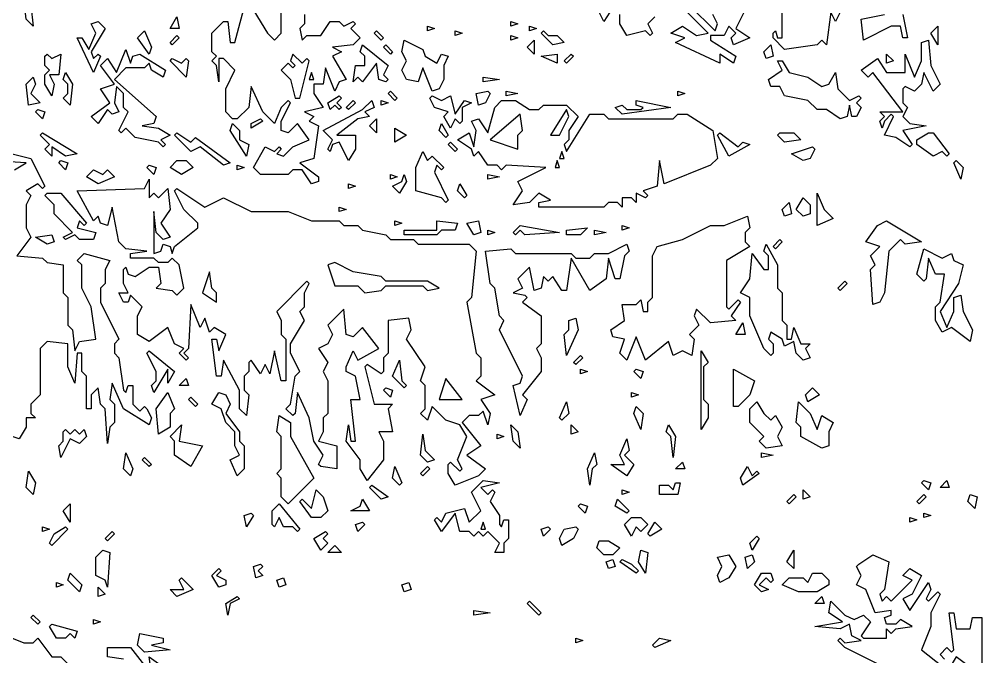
# Model space of a CAD drawing. Header units: millimetres. Extents: x -1861 to 1860, y -2 to 9002.
# Drawn here: x -929 to -16, y 6316 to 6922 of the extents above; entities that cross this region are included whole.
import ezdxf

# ---------------------------------------------------------------- set-up
doc = ezdxf.new("R2010")
doc.units = ezdxf.units.MM
doc.layers.add('ALMOND-DRAW-PROFILE', color=7, linetype='Continuous', lineweight=25)

msp = doc.modelspace()

# ---------------------------------------------------------------- linework, layer by layer
at = {"layer": 'ALMOND-DRAW-PROFILE'}
for points in [[(-916.16, 6915.12), (-922.77, 6921.72), (-924.97, 6941.54), (-913.96, 6939.33), (-918.37, 6934.93)], [(-858.92, 6871.09), (-874.33, 6904.11), (-869.93, 6904.11), (-863.33, 6893.1), (-856.72, 6908.51), (-861.12, 6917.32), (-854.52, 6919.52), (-847.92, 6912.92), (-861.12, 6890.9), (-858.92, 6884.3), (-854.52, 6888.7), (-852.32, 6886.5)], [(-786.27, 6912.92), (-779.67, 6923.92), (-777.47, 6912.92)], [(-462.64, 6915.12), (-462.64, 6919.52), (-456.04, 6917.32)], [(-806.09, 6888.7), (-817.09, 6904.11), (-810.49, 6910.71), (-803.88, 6895.3)], [(-585.93, 6901.91), (-592.53, 6908.51), (-590.33, 6910.71), (-583.73, 6904.11)], [(-541.9, 6910.71), (-541.9, 6915.12), (-535.29, 6912.92)], [(-515.48, 6906.31), (-515.48, 6910.71), (-508.87, 6908.51)], [(-445.03, 6910.71), (-445.03, 6915.12), (-438.42, 6912.92)], [(-423.01, 6897.5), (-434.02, 6908.51), (-431.82, 6910.71), (-427.42, 6906.31), (-418.61, 6906.31), (-412.01, 6899.71)], [(-57.55, 6897.5), (-64.16, 6908.51), (-57.55, 6915.12)], [(-784.07, 6897.5), (-786.27, 6899.71), (-779.67, 6906.31), (-777.47, 6904.11)], [(-537.49, 6853.47), (-546.3, 6875.49), (-550.7, 6862.28), (-561.71, 6864.48), (-566.12, 6873.29), (-561.71, 6882.09), (-566.12, 6890.9), (-563.91, 6901.91), (-546.3, 6893.1), (-544.1, 6886.5), (-533.09, 6879.89), (-528.69, 6888.7), (-522.08, 6886.5), (-526.49, 6877.69), (-526.49, 6864.48), (-530.89, 6855.68)], [(-462.64, 6901.91), (-462.64, 6906.31), (-456.04, 6904.11)], [(-440.63, 6888.7), (-447.23, 6895.3), (-440.63, 6901.91)], [(-83.97, 6800.64), (-97.18, 6809.44), (-108.19, 6811.64), (-99.38, 6829.26), (-101.58, 6831.46), (-108.19, 6824.85), (-110.39, 6818.25), (-112.59, 6824.85), (-108.19, 6829.26), (-112.59, 6833.66), (-90.58, 6833.66), (-119.2, 6871.09), (-123.6, 6866.68), (-130.21, 6873.29), (-114.79, 6884.3), (-105.99, 6871.09), (-88.38, 6871.09), (-88.38, 6888.7), (-79.57, 6866.68), (-72.96, 6882.09), (-72.96, 6899.71), (-66.36, 6901.91), (-64.16, 6877.69), (-55.35, 6860.08), (-61.96, 6853.47), (-70.76, 6871.09), (-72.96, 6860.08), (-79.57, 6853.47), (-88.38, 6857.88), (-90.58, 6855.68), (-90.58, 6842.47), (-86.17, 6838.06), (-90.58, 6829.26), (-83.97, 6822.65), (-68.56, 6820.45), (-90.58, 6816.05), (-81.77, 6802.84)], [(-792.88, 6800.64), (-797.28, 6805.04), (-819.3, 6809.44), (-828.1, 6818.25), (-832.5, 6813.85), (-834.71, 6816.05), (-825.9, 6833.66), (-830.3, 6838.06), (-830.3, 6851.27), (-836.91, 6857.88), (-839.11, 6842.47), (-834.71, 6833.66), (-841.31, 6831.46), (-845.71, 6835.86), (-854.52, 6822.65), (-861.12, 6829.26), (-843.51, 6842.47), (-852.32, 6855.68), (-839.11, 6860.08), (-852.32, 6877.69), (-845.71, 6884.3), (-836.91, 6871.09), (-828.1, 6893.1), (-823.7, 6879.89), (-821.5, 6886.5), (-814.89, 6888.7), (-790.67, 6873.29), (-792.88, 6866.68), (-803.88, 6873.29), (-806.09, 6879.89), (-810.49, 6875.49), (-828.1, 6875.49), (-839.11, 6864.48), (-799.48, 6829.26), (-801.68, 6822.65), (-812.69, 6820.45), (-797.28, 6818.25), (-786.27, 6811.64), (-795.08, 6807.24), (-790.67, 6802.84)], [(-612.35, 6862.28), (-610.15, 6877.69), (-601.34, 6877.69), (-601.34, 6886.5), (-605.74, 6890.9), (-603.54, 6897.5), (-579.32, 6877.69), (-583.73, 6868.88), (-579.32, 6864.48), (-581.53, 6862.28), (-588.13, 6864.48), (-590.33, 6879.89), (-603.54, 6862.28), (-607.94, 6866.68)], [(-577.12, 6888.7), (-583.73, 6895.3), (-581.53, 6897.5), (-574.92, 6890.9)], [(-220.47, 6884.3), (-222.67, 6890.9), (-216.07, 6897.5), (-213.86, 6886.5)], [(-898.55, 6849.07), (-905.16, 6860.08), (-905.16, 6868.88), (-900.75, 6873.29), (-905.16, 6877.69), (-905.16, 6886.5), (-902.95, 6888.7), (-898.55, 6884.3), (-889.75, 6888.7), (-891.95, 6868.88), (-900.75, 6868.88), (-896.35, 6860.08)], [(-770.86, 6866.68), (-786.27, 6882.09), (-784.07, 6884.3), (-775.26, 6879.89), (-770.86, 6884.3), (-768.66, 6882.09)], [(-667.39, 6846.87), (-662.98, 6846.87), (-654.18, 6882.09), (-656.38, 6884.3), (-660.78, 6879.89), (-669.59, 6888.7), (-671.79, 6882.09), (-667.39, 6877.69), (-669.59, 6875.49), (-673.99, 6879.89), (-680.6, 6873.29), (-671.79, 6864.48)], [(-418.61, 6879.89), (-434.02, 6886.5), (-418.61, 6888.7)], [(-409.8, 6879.89), (-412.01, 6882.09), (-405.4, 6888.7), (-403.2, 6886.5)], [(-150.02, 6827.05), (-163.23, 6835.86), (-172.03, 6835.86), (-180.84, 6844.67), (-202.86, 6849.07), (-207.26, 6857.88), (-216.07, 6857.88), (-218.27, 6864.48), (-205.06, 6873.29), (-209.46, 6882.09), (-205.06, 6882.09), (-198.45, 6871.09), (-180.84, 6866.68), (-167.63, 6857.88), (-161.03, 6860.08), (-154.42, 6871.09), (-152.22, 6855.68), (-145.62, 6849.07), (-141.21, 6844.67), (-132.41, 6849.07), (-130.21, 6846.87), (-134.61, 6842.47), (-130.21, 6838.06), (-134.61, 6829.26), (-139.01, 6829.26), (-141.21, 6840.26), (-143.41, 6829.26)], [(-105.99, 6879.89), (-105.99, 6888.7), (-99.38, 6882.09)], [(-880.94, 6840.26), (-887.54, 6846.87), (-883.14, 6851.27), (-883.14, 6860.08), (-887.54, 6864.48), (-885.34, 6871.09), (-878.74, 6860.08)], [(-654.18, 6864.48), (-649.77, 6864.48), (-651.98, 6871.09)], [(-920.57, 6840.26), (-922.77, 6860.08), (-916.16, 6866.68), (-913.96, 6860.08), (-918.37, 6851.27), (-909.56, 6842.47)], [(-489.06, 6862.28), (-489.06, 6866.68), (-473.65, 6864.48)], [(-572.72, 6844.67), (-579.32, 6851.27), (-577.12, 6853.47), (-570.52, 6846.87)], [(-493.46, 6840.26), (-495.67, 6851.27), (-484.66, 6853.47), (-482.46, 6851.27), (-486.86, 6842.47)], [(-467.04, 6849.07), (-467.04, 6853.47), (-456.04, 6851.27)], [(-304.13, 6849.07), (-304.13, 6853.47), (-297.52, 6851.27)], [(-616.75, 6787.43), (-625.56, 6805.04), (-632.16, 6802.84), (-634.36, 6796.23), (-636.57, 6798.43), (-632.16, 6807.24), (-640.97, 6816.05), (-603.54, 6835.86), (-594.74, 6844.67), (-592.53, 6838.06), (-601.34, 6833.66), (-596.94, 6829.26), (-607.94, 6827.05), (-627.76, 6811.64), (-610.15, 6811.64), (-610.15, 6798.43)], [(-634.36, 6835.86), (-636.57, 6842.47), (-625.56, 6849.07), (-623.36, 6846.87), (-627.76, 6842.47), (-623.36, 6838.06), (-625.56, 6835.86), (-629.96, 6840.26)], [(-616.75, 6835.86), (-618.95, 6838.06), (-612.35, 6844.67), (-610.15, 6842.47)], [(-585.93, 6840.26), (-585.93, 6844.67), (-579.32, 6842.47)], [(-519.88, 6818.25), (-526.49, 6829.26), (-522.08, 6833.66), (-535.29, 6838.06), (-539.7, 6846.87), (-537.49, 6849.07), (-528.69, 6844.67), (-519.88, 6849.07), (-515.48, 6831.46), (-506.67, 6844.67), (-500.07, 6842.47), (-508.87, 6838.06), (-508.87, 6824.85), (-511.08, 6822.65), (-515.48, 6827.05)], [(-460.44, 6745.6), (-451.63, 6758.81), (-456.04, 6767.61), (-429.62, 6780.82), (-467.04, 6783.02), (-471.45, 6778.62), (-475.85, 6783.02), (-484.66, 6783.02), (-493.46, 6796.23), (-497.87, 6791.83), (-500.07, 6798.43), (-513.28, 6807.24), (-502.27, 6813.85), (-497.87, 6800.64), (-495.67, 6816.05), (-500.07, 6824.85), (-493.46, 6827.05), (-484.66, 6813.85), (-478.05, 6838.06), (-471.45, 6844.67), (-458.24, 6844.67), (-445.03, 6835.86), (-436.22, 6835.86), (-431.82, 6840.26), (-409.8, 6840.26), (-398.8, 6829.26), (-407.6, 6816.05), (-407.6, 6807.24), (-412.01, 6802.84), (-409.8, 6796.23), (-387.79, 6831.46), (-374.58, 6831.46), (-370.18, 6827.05), (-308.53, 6827.05), (-304.13, 6831.46), (-295.32, 6831.46), (-271.11, 6816.05), (-266.7, 6789.63), (-273.31, 6783.02), (-317.34, 6765.41), (-321.74, 6787.43), (-323.94, 6763.21), (-337.15, 6758.81), (-332.75, 6754.4), (-334.95, 6752.2), (-343.76, 6756.6), (-343.76, 6747.8), (-348.16, 6752.2), (-356.97, 6752.2), (-356.97, 6743.4), (-361.37, 6747.8), (-370.18, 6747.8), (-374.58, 6743.4), (-436.22, 6743.4), (-436.22, 6747.8), (-425.21, 6750), (-436.22, 6756.6), (-445.03, 6747.8)], [(-356.97, 6831.46), (-363.57, 6838.06), (-356.97, 6840.26), (-352.56, 6835.86), (-339.35, 6835.86), (-337.15, 6838.06), (-343.76, 6840.26), (-343.76, 6844.67), (-310.73, 6838.06)], [(-907.36, 6827.05), (-913.96, 6833.66), (-911.76, 6835.86), (-905.16, 6833.66)], [(-425.21, 6811.64), (-416.41, 6811.64), (-407.6, 6829.26), (-409.8, 6835.86)], [(-709.22, 6818.25), (-709.22, 6822.65), (-700.41, 6827.05), (-698.21, 6824.85)], [(-590.33, 6813.85), (-596.94, 6820.45), (-590.33, 6827.05)], [(-456.04, 6798.43), (-456.04, 6811.64), (-451.63, 6816.05), (-453.84, 6831.46), (-482.46, 6807.24)], [(-713.62, 6791.83), (-729.03, 6816.05), (-726.83, 6822.65), (-720.22, 6816.05), (-720.22, 6807.24), (-711.42, 6802.84)], [(-572.72, 6805.04), (-572.72, 6818.25), (-561.71, 6811.64)], [(-524.29, 6809.44), (-530.89, 6816.05), (-528.69, 6822.65), (-522.08, 6811.64)], [(-898.55, 6791.83), (-905.16, 6798.43), (-900.75, 6802.84), (-909.56, 6811.64), (-907.36, 6813.85), (-874.33, 6794.03), (-885.34, 6791.83), (-898.55, 6800.64)], [(-735.64, 6783.02), (-757.65, 6800.64), (-766.46, 6796.23), (-781.87, 6811.64), (-779.67, 6813.85), (-766.46, 6805.04), (-762.05, 6809.44), (-729.03, 6785.23)], [(-255.69, 6791.83), (-266.7, 6811.64), (-264.5, 6813.85), (-246.89, 6800.64), (-242.49, 6805.04), (-235.88, 6802.84)], [(-202.86, 6805.04), (-209.46, 6811.64), (-207.26, 6813.85), (-194.05, 6813.85), (-187.45, 6807.24)], [(-61.96, 6791.83), (-77.37, 6802.84), (-77.37, 6807.24), (-66.36, 6813.85), (-61.96, 6813.85), (-46.55, 6794.03), (-48.75, 6791.83), (-53.15, 6796.23)], [(-515.48, 6796.23), (-522.08, 6802.84), (-519.88, 6805.04), (-513.28, 6798.43)], [(-185.24, 6787.43), (-196.25, 6794.03), (-176.44, 6800.64), (-174.24, 6798.43), (-178.64, 6789.63)], [(-524.29, 6747.8), (-528.69, 6752.2), (-552.91, 6758.81), (-552.91, 6780.82), (-546.3, 6796.23), (-541.9, 6787.43), (-537.49, 6791.83), (-526.49, 6780.82), (-528.69, 6778.62), (-533.09, 6783.02), (-535.29, 6776.42), (-522.08, 6750)], [(-416.41, 6789.63), (-412.01, 6789.63), (-414.21, 6796.23)], [(-885.34, 6778.62), (-891.95, 6785.23), (-889.75, 6787.43), (-883.14, 6785.23)], [(-801.68, 6774.22), (-808.29, 6780.82), (-806.09, 6783.02), (-799.48, 6780.82)], [(-775.26, 6774.22), (-786.27, 6780.82), (-779.67, 6787.43), (-770.86, 6787.43), (-764.26, 6780.82)], [(-722.43, 6778.62), (-722.43, 6783.02), (-715.82, 6780.82)], [(-420.81, 6780.82), (-416.41, 6780.82), (-418.61, 6787.43)], [(-35.54, 6769.81), (-42.14, 6785.23), (-39.94, 6787.43), (-33.34, 6780.82)], [(-854.52, 6765.41), (-865.53, 6772.02), (-858.92, 6778.62), (-850.12, 6774.22), (-845.71, 6778.62), (-839.11, 6772.02)], [(-577.12, 6769.81), (-577.12, 6774.22), (-570.52, 6772.02)], [(-568.32, 6756.6), (-574.92, 6763.21), (-566.12, 6767.61), (-563.91, 6774.22), (-561.71, 6767.61)], [(-484.66, 6769.81), (-484.66, 6774.22), (-473.65, 6772.02)], [(-515.48, 6479.21), (-522.08, 6490.22), (-522.08, 6499.02), (-519.88, 6501.22), (-511.08, 6492.42), (-508.87, 6494.62), (-513.28, 6503.42), (-504.47, 6525.44), (-511.08, 6536.45), (-524.29, 6540.85), (-537.49, 6554.06), (-541.9, 6540.85), (-548.5, 6547.46), (-544.1, 6551.86), (-544.1, 6573.87), (-548.5, 6578.28), (-544.1, 6591.49), (-561.71, 6617.91), (-557.31, 6626.71), (-559.51, 6637.72), (-579.32, 6635.52), (-579.32, 6604.7), (-583.73, 6600.29), (-583.73, 6587.08), (-585.93, 6584.88), (-599.14, 6593.69), (-601.34, 6591.49), (-592.53, 6556.26), (-574.92, 6556.26), (-579.32, 6551.86), (-574.92, 6529.84), (-588.13, 6529.84), (-583.73, 6521.04), (-583.73, 6503.42), (-599.14, 6483.61), (-605.74, 6494.62), (-605.74, 6503.42), (-618.95, 6521.04), (-616.75, 6536.45), (-614.55, 6521.04), (-610.15, 6521.04), (-614.55, 6560.67), (-605.74, 6560.67), (-610.15, 6582.68), (-618.95, 6587.08), (-618.95, 6591.49), (-612.35, 6606.9), (-607.94, 6598.09), (-588.13, 6609.1), (-603.54, 6628.91), (-612.35, 6620.11), (-618.95, 6622.31), (-621.15, 6646.53), (-636.57, 6631.12), (-632.16, 6622.31), (-636.57, 6613.5), (-645.37, 6609.1), (-636.57, 6595.89), (-640.97, 6587.08), (-636.57, 6578.28), (-636.57, 6547.46), (-640.97, 6543.05), (-640.97, 6529.84), (-645.37, 6521.04), (-627.76, 6516.63), (-627.76, 6494.62), (-643.17, 6496.82), (-645.37, 6499.02), (-640.97, 6507.83), (-649.77, 6521.04), (-654.18, 6543.05), (-665.19, 6567.27), (-667.39, 6547.46), (-669.59, 6545.25), (-676.19, 6551.86), (-671.79, 6556.26), (-667.39, 6582.68), (-662.98, 6587.08), (-671.79, 6604.7), (-671.79, 6613.5), (-658.58, 6635.52), (-662.98, 6644.32), (-658.58, 6648.73), (-658.58, 6661.94), (-654.18, 6670.74), (-656.38, 6672.95), (-685, 6644.32), (-680.6, 6635.52), (-680.6, 6622.31), (-676.19, 6617.91), (-676.19, 6578.28), (-680.6, 6578.28), (-687.2, 6606.9), (-691.6, 6584.88), (-696.01, 6593.69), (-700.41, 6584.88), (-709.22, 6598.09), (-711.42, 6595.89), (-711.42, 6587.08), (-715.82, 6582.68), (-715.82, 6569.47), (-711.42, 6565.07), (-713.62, 6545.25), (-720.22, 6551.86), (-720.22, 6569.47), (-735.64, 6598.09), (-737.84, 6582.68), (-742.24, 6582.68), (-746.64, 6617.91), (-742.24, 6617.91), (-740.04, 6606.9), (-733.43, 6622.31), (-744.44, 6628.91), (-748.85, 6624.51), (-753.25, 6637.72), (-757.65, 6628.91), (-766.46, 6650.93), (-768.66, 6609.1), (-773.06, 6604.7), (-768.66, 6600.29), (-770.86, 6598.09), (-777.47, 6604.7), (-773.06, 6609.1), (-781.87, 6613.5), (-788.47, 6628.91), (-806.09, 6615.7), (-817.09, 6622.31), (-817.09, 6639.92), (-812.69, 6648.73), (-823.7, 6659.74), (-825.9, 6653.13), (-830.3, 6653.13), (-834.71, 6661.94), (-825.9, 6661.94), (-830.3, 6670.74), (-830.3, 6683.95), (-828.1, 6686.15), (-825.9, 6679.55), (-819.3, 6677.35), (-806.09, 6686.15), (-797.28, 6686.15), (-795.08, 6670.74), (-799.48, 6666.34), (-784.07, 6664.14), (-779.67, 6659.74), (-773.06, 6666.34), (-777.47, 6688.36), (-784.07, 6694.96), (-788.47, 6690.56), (-797.28, 6690.56), (-801.68, 6694.96), (-823.7, 6694.96), (-823.7, 6699.36), (-808.29, 6701.57), (-828.1, 6703.77), (-834.71, 6710.37), (-841.31, 6743.4), (-845.71, 6725.78), (-852.32, 6727.98), (-854.52, 6734.59), (-858.92, 6730.19), (-874.33, 6758.81), (-810.49, 6761.01), (-806.09, 6769.81), (-806.09, 6752.2), (-801.68, 6756.6), (-797.28, 6752.2), (-788.47, 6761.01), (-786.27, 6741.19), (-795.08, 6727.98), (-786.27, 6714.77), (-792.88, 6712.57), (-799.48, 6719.18), (-801.68, 6738.99), (-801.68, 6699.36), (-795.08, 6701.57), (-792.88, 6708.17), (-786.27, 6705.97), (-784.07, 6699.36), (-781.87, 6705.97), (-759.85, 6723.58), (-759.85, 6727.98), (-773.06, 6741.19), (-781.87, 6758.81), (-779.67, 6761.01), (-753.25, 6743.4), (-735.64, 6752.2), (-709.22, 6738.99), (-673.99, 6738.99), (-651.98, 6730.19), (-625.56, 6730.19), (-621.15, 6725.78), (-607.94, 6725.78), (-603.54, 6721.38), (-581.53, 6716.98), (-577.12, 6712.57), (-555.11, 6712.57), (-550.7, 6708.17), (-502.27, 6708.17), (-495.67, 6701.57), (-500.07, 6657.53), (-504.47, 6653.13), (-495.67, 6604.7), (-491.26, 6600.29), (-491.26, 6582.68), (-495.67, 6578.28), (-478.05, 6565.07), (-491.26, 6560.67), (-482.46, 6547.46), (-484.66, 6536.45), (-489.06, 6549.66), (-493.46, 6545.25), (-502.27, 6545.25), (-508.87, 6538.65), (-491.26, 6516.63), (-504.47, 6507.83), (-486.86, 6494.62), (-493.46, 6488.01)], [(-616.75, 6761.01), (-616.75, 6765.41), (-610.15, 6763.21)], [(-506.67, 6752.2), (-513.28, 6758.81), (-511.08, 6765.41), (-504.47, 6754.4)], [(-885.34, 6712.57), (-887.54, 6714.77), (-878.74, 6719.18), (-896.35, 6736.79), (-896.35, 6745.6), (-905.16, 6754.4), (-902.95, 6756.6), (-889.75, 6756.6), (-865.53, 6727.98), (-867.73, 6725.78), (-872.13, 6730.19), (-874.33, 6723.58), (-856.72, 6719.18), (-858.92, 6712.57), (-872.13, 6712.57), (-876.54, 6716.98)], [(-185.24, 6734.59), (-191.85, 6741.19), (-185.24, 6752.2), (-178.64, 6745.6), (-178.64, 6736.79)], [(-172.03, 6725.78), (-172.03, 6756.6), (-165.43, 6741.19), (-156.62, 6732.39)], [(-625.56, 6738.99), (-625.56, 6743.4), (-618.95, 6741.19)], [(-202.86, 6734.59), (-205.06, 6741.19), (-198.45, 6747.8), (-196.25, 6736.79)], [(-352.56, 6598.09), (-359.17, 6604.7), (-354.76, 6617.91), (-365.77, 6620.11), (-367.97, 6626.71), (-354.76, 6635.52), (-356.97, 6650.93), (-343.76, 6650.93), (-339.35, 6655.33), (-337.15, 6644.32), (-332.75, 6644.32), (-332.75, 6653.13), (-328.35, 6657.53), (-328.35, 6697.16), (-323.94, 6705.97), (-299.73, 6712.57), (-273.31, 6725.78), (-260.1, 6725.78), (-238.08, 6734.59), (-235.88, 6723.58), (-240.28, 6719.18), (-240.28, 6710.37), (-235.88, 6705.97), (-257.9, 6692.76), (-257.9, 6648.73), (-255.69, 6646.53), (-246.89, 6655.33), (-244.69, 6653.13), (-253.49, 6639.92), (-249.09, 6635.52), (-273.31, 6633.32), (-286.52, 6646.53), (-288.72, 6639.92), (-284.31, 6631.12), (-293.12, 6622.31), (-288.72, 6617.91), (-290.92, 6602.5), (-299.73, 6606.9), (-308.53, 6602.5), (-312.94, 6615.7), (-334.95, 6598.09), (-343.76, 6620.11)], [(-572.72, 6725.78), (-572.72, 6730.19), (-566.12, 6727.98)], [(-563.91, 6716.98), (-563.91, 6721.38), (-533.09, 6721.38), (-533.09, 6730.19), (-513.28, 6727.98), (-515.48, 6721.38), (-528.69, 6721.38), (-533.09, 6716.98)], [(-497.87, 6716.98), (-504.47, 6727.98), (-493.46, 6730.19), (-491.26, 6719.18)], [(-458.24, 6716.98), (-460.44, 6719.18), (-453.84, 6725.78), (-416.41, 6719.18), (-449.43, 6716.98), (-453.84, 6721.38)], [(-356.97, 6721.38), (-356.97, 6725.78), (-350.36, 6723.58)], [(-119.2, 6650.93), (-121.4, 6683.95), (-117, 6688.36), (-121.4, 6697.16), (-112.59, 6705.97), (-125.8, 6710.37), (-114.79, 6725.78), (-105.99, 6730.19), (-72.96, 6710.37), (-88.38, 6708.17), (-92.78, 6712.57), (-103.79, 6701.57), (-108.19, 6661.94), (-112.59, 6653.13)], [(-902.95, 6708.17), (-913.96, 6714.77), (-898.55, 6716.98), (-896.35, 6710.37)], [(-484.66, 6716.98), (-484.66, 6721.38), (-478.05, 6719.18)], [(-409.8, 6716.98), (-409.8, 6721.38), (-389.99, 6723.58), (-396.59, 6716.98)], [(-383.39, 6716.98), (-383.39, 6721.38), (-372.38, 6719.18)], [(-453.84, 6545.25), (-460.44, 6573.87), (-453.84, 6576.08), (-451.63, 6582.68), (-473.65, 6626.71), (-469.25, 6635.52), (-473.65, 6639.92), (-478.05, 6666.34), (-482.46, 6670.74), (-486.86, 6701.57), (-462.64, 6703.77), (-458.24, 6699.36), (-405.4, 6699.36), (-401, 6694.96), (-387.79, 6694.96), (-383.39, 6699.36), (-370.18, 6699.36), (-352.56, 6708.17), (-350.36, 6701.57), (-354.76, 6697.16), (-359.17, 6675.15), (-363.57, 6675.15), (-370.18, 6694.96), (-372.38, 6675.15), (-387.79, 6664.14), (-405.4, 6694.96), (-409.8, 6664.14), (-414.21, 6664.14), (-423.01, 6677.35), (-427.42, 6672.95), (-431.82, 6677.35), (-434.02, 6666.34), (-440.63, 6664.14), (-445.03, 6686.15), (-456.04, 6675.15), (-451.63, 6666.34), (-460.44, 6661.94), (-449.43, 6659.74), (-447.23, 6657.53), (-451.63, 6653.13), (-434.02, 6639.92), (-434.02, 6613.5), (-438.42, 6609.1), (-434.02, 6600.29), (-434.02, 6587.08), (-451.63, 6565.07), (-447.23, 6560.67)], [(-185.24, 6598.09), (-191.85, 6604.7), (-194.05, 6615.7), (-202.86, 6611.3), (-205.06, 6617.91), (-216.07, 6624.51), (-218.27, 6617.91), (-213.86, 6613.5), (-213.86, 6604.7), (-216.07, 6602.5), (-222.67, 6609.1), (-235.88, 6639.92), (-235.88, 6657.53), (-244.69, 6661.94), (-235.88, 6675.15), (-233.68, 6699.36), (-222.67, 6683.95), (-218.27, 6683.95), (-218.27, 6697.16), (-222.67, 6701.57), (-220.47, 6708.17), (-209.46, 6688.36), (-209.46, 6666.34), (-205.06, 6661.94), (-205.06, 6635.52), (-200.66, 6631.12), (-200.66, 6617.91), (-196.25, 6617.91), (-194.05, 6628.91), (-187.45, 6613.5), (-178.64, 6613.5), (-183.04, 6609.1), (-178.64, 6600.29)], [(-211.66, 6703.77), (-213.86, 6705.97), (-207.26, 6712.57), (-205.06, 6710.37)], [(-26.73, 6615.7), (-44.34, 6628.91), (-53.15, 6624.51), (-59.76, 6635.52), (-59.76, 6648.73), (-55.35, 6653.13), (-50.95, 6679.55), (-59.76, 6679.55), (-66.36, 6694.96), (-68.56, 6675.15), (-70.76, 6672.95), (-77.37, 6679.55), (-70.76, 6703.77), (-53.15, 6694.96), (-44.34, 6699.36), (-42.14, 6692.76), (-33.34, 6688.36), (-37.74, 6670.74), (-55.35, 6644.32), (-48.75, 6628.91), (-42.14, 6644.32), (-42.14, 6657.53), (-35.54, 6659.74), (-33.34, 6644.32), (-24.53, 6626.71)], [(-601.34, 6661.94), (-585.93, 6664.14), (-581.53, 6668.54), (-546.3, 6668.54), (-541.9, 6664.14), (-530.89, 6666.34), (-541.9, 6672.95), (-581.53, 6672.95), (-585.93, 6677.35), (-612.35, 6681.75), (-629.96, 6690.56), (-636.57, 6688.36), (-629.96, 6668.54), (-607.94, 6668.54)], [(-742.24, 6653.13), (-742.24, 6661.94), (-746.64, 6666.34), (-748.85, 6681.75), (-755.45, 6661.94)], [(-150.02, 6664.14), (-152.22, 6666.34), (-145.62, 6672.95), (-143.41, 6670.74)], [(-409.8, 6602.5), (-412.01, 6622.31), (-407.6, 6626.71), (-407.6, 6635.52), (-401, 6637.72), (-398.8, 6626.71)], [(-249.09, 6622.31), (-242.49, 6633.32), (-240.28, 6622.31)], [(-801.68, 6567.27), (-803.88, 6573.87), (-799.48, 6578.28), (-799.48, 6587.08), (-808.29, 6604.7), (-806.09, 6606.9), (-781.87, 6587.08), (-788.47, 6576.08), (-788.47, 6589.29)], [(-282.11, 6532.05), (-282.11, 6606.9), (-275.51, 6595.89), (-279.91, 6591.49), (-279.91, 6560.67), (-275.51, 6556.26), (-275.51, 6543.05)], [(-563.91, 6571.67), (-574.92, 6582.68), (-568.32, 6598.09), (-566.12, 6578.28), (-561.71, 6573.87)], [(-401, 6593.69), (-403.2, 6595.89), (-396.59, 6602.5), (-394.39, 6600.29)], [(-396.59, 6584.88), (-396.59, 6589.29), (-389.99, 6587.08)], [(-339.35, 6580.48), (-345.96, 6587.08), (-343.76, 6589.29), (-337.15, 6587.08)], [(-251.29, 6554.06), (-251.29, 6589.29), (-231.48, 6578.28), (-235.88, 6565.07), (-246.89, 6554.06)], [(-777.47, 6573.87), (-770.86, 6580.48), (-768.66, 6573.87)], [(-530.89, 6560.67), (-508.87, 6560.67), (-524.29, 6580.48)], [(-577.12, 6562.87), (-583.73, 6569.47), (-581.53, 6571.67), (-574.92, 6569.47)], [(-180.84, 6558.46), (-183.04, 6565.07), (-176.44, 6571.67), (-169.83, 6565.07)], [(-797.28, 6527.64), (-799.48, 6551.86), (-788.47, 6567.27), (-781.87, 6551.86), (-786.27, 6547.46), (-786.27, 6534.25)], [(-762.05, 6554.06), (-768.66, 6560.67), (-766.46, 6562.87), (-759.85, 6556.26)], [(-722.43, 6488.01), (-729.03, 6503.42), (-720.22, 6507.83), (-724.63, 6516.63), (-724.63, 6529.84), (-733.43, 6538.65), (-737.84, 6551.86), (-746.64, 6556.26), (-740.04, 6567.27), (-733.43, 6565.07), (-729.03, 6556.26), (-733.43, 6547.46), (-720.22, 6529.84), (-720.22, 6521.04), (-715.82, 6516.63), (-715.82, 6494.62)], [(-348.16, 6562.87), (-348.16, 6567.27), (-341.56, 6565.07)], [(-414.21, 6540.85), (-416.41, 6543.05), (-409.8, 6558.46), (-407.6, 6547.46)], [(-339.35, 6532.05), (-345.96, 6547.46), (-343.76, 6554.06), (-337.15, 6547.46)], [(-220.47, 6514.43), (-227.07, 6521.04), (-222.67, 6525.44), (-235.88, 6538.65), (-235.88, 6551.86), (-229.28, 6558.46), (-222.67, 6547.46), (-216.07, 6540.85), (-211.66, 6545.25), (-205.06, 6534.25), (-209.46, 6525.44), (-205.06, 6516.63)], [(-167.63, 6514.43), (-187.45, 6525.44), (-187.45, 6534.25), (-191.85, 6538.65), (-189.65, 6558.46), (-178.64, 6547.46), (-172.03, 6532.05), (-167.63, 6545.25), (-156.62, 6538.65), (-161.03, 6529.84), (-161.03, 6516.63)], [(-673.99, 6461.59), (-680.6, 6468.2), (-680.6, 6485.81), (-685, 6490.22), (-680.6, 6494.62), (-680.6, 6525.44), (-685, 6529.84), (-682.8, 6545.25), (-671.79, 6538.65), (-671.79, 6525.44), (-649.77, 6485.81)], [(-766.46, 6496.82), (-781.87, 6507.83), (-781.87, 6521.04), (-786.27, 6525.44), (-775.26, 6536.45), (-777.47, 6521.04), (-755.45, 6516.63)], [(-453.84, 6514.43), (-460.44, 6521.04), (-462.64, 6536.45), (-456.04, 6529.84)], [(-405.4, 6527.64), (-405.4, 6536.45), (-398.8, 6529.84)], [(-308.53, 6505.63), (-310.73, 6525.44), (-315.14, 6529.84), (-312.94, 6536.45), (-306.33, 6525.44)], [(-889.75, 6505.63), (-891.95, 6516.63), (-887.54, 6521.04), (-887.54, 6529.84), (-885.34, 6532.05), (-880.94, 6527.64), (-876.54, 6532.05), (-872.13, 6527.64), (-867.73, 6532.05), (-865.53, 6525.44), (-872.13, 6518.84), (-880.94, 6523.24)], [(-541.9, 6501.22), (-548.5, 6507.83), (-546.3, 6527.64), (-544.1, 6512.23), (-535.29, 6503.42)], [(-475.85, 6523.24), (-475.85, 6527.64), (-469.25, 6525.44)], [(-352.56, 6488.01), (-367.97, 6499.02), (-354.76, 6499.02), (-359.17, 6507.83), (-352.56, 6523.24), (-350.36, 6512.23), (-354.76, 6507.83), (-345.96, 6499.02)], [(-823.7, 6488.01), (-830.3, 6494.62), (-828.1, 6510.03), (-821.5, 6494.62)], [(-806.09, 6496.82), (-812.69, 6503.42), (-810.49, 6505.63), (-803.88, 6499.02)], [(-387.79, 6479.21), (-389.99, 6494.62), (-383.39, 6510.03), (-381.18, 6499.02), (-385.59, 6494.62)], [(-224.87, 6505.63), (-224.87, 6510.03), (-213.86, 6507.83)], [(-568.32, 6479.21), (-574.92, 6485.81), (-572.72, 6496.82), (-566.12, 6481.41)], [(-546.3, 6488.01), (-548.5, 6490.22), (-541.9, 6496.82), (-539.7, 6494.62)], [(-306.33, 6494.62), (-299.73, 6501.22), (-297.52, 6494.62)], [(-242.49, 6479.21), (-244.69, 6485.81), (-238.08, 6496.82), (-233.68, 6488.01), (-229.28, 6492.42), (-227.07, 6490.22)], [(-916.16, 6470.4), (-922.77, 6477.01), (-920.57, 6492.42), (-913.96, 6481.41)], [(-585.93, 6466), (-596.94, 6477.01), (-594.74, 6479.21), (-579.32, 6468.2)], [(-478.05, 6415.36), (-473.65, 6424.17), (-480.25, 6430.77), (-484.66, 6435.18), (-489.06, 6430.77), (-493.46, 6435.18), (-497.87, 6430.77), (-502.27, 6435.18), (-511.08, 6435.18), (-515.48, 6452.79), (-528.69, 6435.18), (-535.29, 6446.18), (-533.09, 6448.39), (-528.69, 6443.98), (-524.29, 6452.79), (-506.67, 6457.19), (-502.27, 6443.98), (-491.26, 6454.99), (-500.07, 6472.6), (-489.06, 6483.61), (-473.65, 6481.41), (-491.26, 6477.01), (-484.66, 6470.4), (-480.25, 6474.8), (-478.05, 6472.6), (-482.46, 6463.8), (-473.65, 6450.59), (-473.65, 6441.78), (-471.45, 6439.58), (-469.25, 6446.18), (-464.84, 6446.18), (-464.84, 6428.57), (-469.25, 6424.17), (-469.25, 6415.36)], [(-321.74, 6470.4), (-321.74, 6479.21), (-312.94, 6479.21), (-308.53, 6474.8), (-306.33, 6481.41), (-301.93, 6481.41), (-304.13, 6470.4)], [(-66.36, 6474.8), (-72.96, 6481.41), (-70.76, 6483.61), (-64.16, 6481.41)], [(-55.35, 6477.01), (-48.75, 6483.61), (-46.55, 6477.01)], [(-651.98, 6448.39), (-662.98, 6463.8), (-660.78, 6466), (-651.98, 6457.19), (-647.57, 6474.8), (-640.97, 6468.2), (-636.57, 6454.99), (-643.17, 6448.39)], [(-356.97, 6470.4), (-356.97, 6474.8), (-350.36, 6472.6)], [(-198.45, 6461.59), (-200.66, 6463.8), (-194.05, 6470.4), (-191.85, 6468.2)], [(-185.24, 6466), (-185.24, 6474.8), (-178.64, 6468.2)], [(-75.17, 6461.59), (-77.37, 6463.8), (-70.76, 6470.4), (-68.56, 6468.2)], [(-22.33, 6457.19), (-28.93, 6463.8), (-26.73, 6470.4), (-20.13, 6468.2)], [(-880.94, 6443.98), (-887.54, 6454.99), (-880.94, 6461.59)], [(-665.19, 6435.18), (-669.59, 6439.58), (-678.4, 6439.58), (-682.8, 6448.39), (-687.2, 6439.58), (-689.4, 6441.78), (-689.4, 6454.99), (-682.8, 6461.59), (-662.98, 6437.38)], [(-614.55, 6454.99), (-605.74, 6459.39), (-603.54, 6466), (-596.94, 6454.99)], [(-392.19, 6452.79), (-398.8, 6459.39), (-396.59, 6461.59), (-389.99, 6459.39)], [(-352.56, 6452.79), (-363.57, 6459.39), (-361.37, 6466), (-350.36, 6454.99)], [(-713.62, 6439.58), (-715.82, 6450.59), (-709.22, 6452.79), (-707.02, 6450.59)], [(-70.76, 6448.39), (-70.76, 6452.79), (-64.16, 6450.59)], [(-607.94, 6435.18), (-610.15, 6441.78), (-603.54, 6443.98), (-601.34, 6441.78)], [(-491.26, 6437.38), (-486.86, 6437.38), (-489.06, 6443.98)], [(-348.16, 6430.77), (-354.76, 6441.78), (-348.16, 6448.39), (-339.35, 6448.39), (-332.75, 6441.78), (-339.35, 6435.18), (-343.76, 6439.58)], [(-330.55, 6430.77), (-332.75, 6432.97), (-326.14, 6443.98), (-319.54, 6437.38)], [(-83.97, 6443.98), (-83.97, 6448.39), (-77.37, 6446.18)], [(-907.36, 6435.18), (-907.36, 6439.58), (-900.75, 6437.38)], [(-898.55, 6421.97), (-900.75, 6424.17), (-896.35, 6432.97), (-885.34, 6439.58), (-883.14, 6437.38)], [(-845.71, 6426.37), (-847.92, 6428.57), (-841.31, 6435.18), (-839.11, 6432.97)], [(-643.17, 6417.56), (-649.77, 6428.57), (-638.77, 6435.18), (-636.57, 6432.97), (-640.97, 6428.57), (-636.57, 6424.17)], [(-431.82, 6430.77), (-434.02, 6437.38), (-427.42, 6439.58), (-425.21, 6437.38)], [(-414.21, 6421.97), (-416.41, 6428.57), (-412.01, 6437.38), (-401, 6439.58), (-398.8, 6437.38), (-403.2, 6428.57)], [(-374.58, 6413.16), (-381.18, 6419.77), (-378.98, 6426.37), (-370.18, 6426.37), (-359.17, 6419.77), (-365.77, 6413.16)], [(-233.68, 6417.56), (-235.88, 6424.17), (-229.28, 6430.77), (-227.07, 6428.57)], [(-845.71, 6382.34), (-847.92, 6388.94), (-856.72, 6393.35), (-856.72, 6410.96), (-850.12, 6417.56), (-843.51, 6415.36)], [(-636.57, 6415.36), (-629.96, 6421.97), (-623.36, 6415.36)], [(-334.95, 6395.55), (-341.56, 6406.56), (-339.35, 6417.56), (-332.75, 6415.36)], [(-194.05, 6399.95), (-200.66, 6406.56), (-194.05, 6417.56)], [(-370.18, 6399.95), (-372.38, 6406.56), (-365.77, 6408.76), (-363.57, 6402.15)], [(-343.76, 6395.55), (-359.17, 6406.56), (-356.97, 6408.76), (-348.16, 6404.35), (-341.56, 6397.75)], [(-264.5, 6386.74), (-266.7, 6393.35), (-262.3, 6402.15), (-266.7, 6410.96), (-255.69, 6413.16), (-249.09, 6402.15), (-255.69, 6391.14)], [(-238.08, 6399.95), (-240.28, 6410.96), (-233.68, 6413.16), (-231.48, 6406.56)], [(-740.04, 6382.34), (-746.64, 6393.35), (-740.04, 6399.95), (-737.84, 6397.75), (-742.24, 6393.35), (-733.43, 6388.94), (-733.43, 6384.54)], [(-704.81, 6391.14), (-707.02, 6402.15), (-700.41, 6404.35), (-698.21, 6402.15), (-702.61, 6397.75), (-698.21, 6393.35)], [(-894.15, 6382.34), (-894.15, 6386.74), (-887.54, 6384.54)], [(-872.13, 6377.94), (-883.14, 6388.94), (-880.94, 6395.55), (-869.93, 6384.54)], [(-779.67, 6373.53), (-786.27, 6380.14), (-773.06, 6380.14), (-777.47, 6388.94), (-775.26, 6391.14), (-764.26, 6380.14)], [(-682.8, 6382.34), (-685, 6388.94), (-678.4, 6391.14), (-676.19, 6384.54)], [(-563.91, 6377.94), (-566.12, 6384.54), (-559.51, 6386.74), (-557.31, 6380.14)], [(-224.87, 6377.94), (-231.48, 6384.54), (-224.87, 6395.55), (-216.07, 6395.55), (-213.86, 6388.94), (-216.07, 6386.74), (-220.47, 6391.14), (-227.07, 6384.54), (-218.27, 6380.14)], [(-189.65, 6377.94), (-205.06, 6384.54), (-198.45, 6391.14), (-185.24, 6391.14), (-180.84, 6386.74), (-176.44, 6395.55), (-167.63, 6395.55), (-161.03, 6388.94), (-161.03, 6384.54), (-172.03, 6377.94)], [(-854.52, 6373.53), (-854.52, 6382.34), (-847.92, 6375.73)], [(-731.23, 6355.92), (-733.43, 6366.93), (-722.43, 6373.53), (-720.22, 6371.33), (-729.03, 6366.93)], [(-436.22, 6355.92), (-447.23, 6366.93), (-445.03, 6369.13), (-434.02, 6358.12)], [(-174.24, 6366.93), (-167.63, 6373.53), (-165.43, 6366.93)], [(-497.87, 6355.92), (-497.87, 6360.32), (-482.46, 6358.12)], [(-911.76, 6347.11), (-918.37, 6353.72), (-916.16, 6355.92), (-909.56, 6349.32)], [(-858.92, 6347.11), (-858.92, 6351.52), (-852.32, 6349.32)], [(-894.15, 6333.9), (-900.75, 6344.91), (-898.55, 6347.11), (-874.33, 6340.51), (-876.54, 6333.9), (-880.94, 6338.31), (-885.34, 6333.9)], [(-810.49, 6320.69), (-817.09, 6327.3), (-814.89, 6338.31), (-792.88, 6333.9), (-792.88, 6329.5), (-803.88, 6327.3), (-786.27, 6322.9)], [(-401, 6329.5), (-401, 6333.9), (-394.39, 6331.7)], [(-326.14, 6325.1), (-328.35, 6327.3), (-321.74, 6333.9), (-310.73, 6331.7)]]:
    msp.add_lwpolyline(points, close=True, dxfattribs=at)
for points in [[(-658.58, 6926.13), (-658.58, 6917.32), (-662.98, 6912.92), (-660.78, 6901.91), (-656.38, 6906.31), (-643.17, 6906.31), (-634.36, 6919.52), (-625.56, 6919.52), (-621.15, 6915.12), (-612.35, 6919.52), (-610.15, 6917.32), (-614.55, 6912.92), (-605.74, 6904.11), (-612.35, 6897.5), (-632.16, 6895.3), (-623.36, 6890.9), (-632.16, 6886.5), (-618.95, 6864.48), (-625.56, 6862.28), (-629.96, 6853.47), (-638.77, 6875.49), (-640.97, 6860.08), (-649.77, 6860.08), (-649.77, 6851.27), (-640.97, 6838.06), (-658.58, 6833.66), (-649.77, 6829.26), (-654.18, 6824.85), (-645.37, 6820.45), (-649.77, 6789.63), (-662.98, 6785.23), (-645.37, 6772.02), (-645.37, 6767.61), (-651.98, 6765.41), (-660.78, 6778.62), (-669.59, 6778.62), (-673.99, 6774.22), (-700.41, 6774.22), (-707.02, 6780.82), (-696.01, 6800.64), (-687.2, 6796.23), (-682.8, 6800.64), (-680.6, 6798.43), (-685, 6794.03), (-678.4, 6791.83), (-669.59, 6800.64), (-654.18, 6807.24), (-665.19, 6822.65), (-673.99, 6813.85), (-680.6, 6816.05), (-680.6, 6824.85), (-671.79, 6842.47), (-673.99, 6844.67), (-680.6, 6838.06), (-687.2, 6822.65), (-698.21, 6833.66), (-709.22, 6857.88), (-711.42, 6838.06), (-722.43, 6827.05), (-726.83, 6827.05), (-733.43, 6833.66), (-733.43, 6855.68), (-724.63, 6873.29), (-735.64, 6884.3), (-740.04, 6884.3), (-740.04, 6862.28), (-742.24, 6877.69), (-746.64, 6882.09), (-742.24, 6886.5), (-746.64, 6890.9), (-746.64, 6908.51), (-735.64, 6919.52), (-731.23, 6919.52), (-729.03, 6899.71), (-724.63, 6899.71), (-713.62, 6941.54), (-693.81, 6908.51), (-687.2, 6901.91), (-680.6, 6908.51), (-680.6, 6934.93)], [(-293.12, 6934.93), (-268.9, 6910.71), (-266.7, 6917.32), (-271.11, 6926.13)], [(-150.02, 6928.33), (-154.42, 6919.52), (-158.83, 6928.33), (-163.23, 6897.5), (-167.63, 6901.91), (-172.03, 6897.5), (-202.86, 6893.1), (-213.86, 6904.11), (-213.86, 6908.51), (-211.66, 6910.71), (-209.46, 6904.11), (-205.06, 6904.11), (-205.06, 6934.93)], [(-365.77, 6932.73), (-374.58, 6919.52), (-378.98, 6928.33)], [(-326.14, 6923.92), (-332.75, 6917.32), (-328.35, 6908.51), (-330.55, 6906.31), (-334.95, 6910.71), (-352.56, 6906.31), (-359.17, 6917.32), (-359.17, 6926.13)], [(-240.28, 6930.53), (-249.09, 6912.92), (-235.88, 6904.11), (-251.29, 6897.5), (-253.49, 6904.11), (-249.09, 6908.51), (-255.69, 6915.12), (-260.1, 6906.31), (-273.31, 6906.31), (-273.31, 6901.91), (-249.09, 6886.5), (-251.29, 6879.89), (-264.5, 6888.7), (-264.5, 6879.89), (-306.33, 6899.71), (-297.52, 6904.11), (-310.73, 6908.51), (-299.73, 6915.12), (-286.52, 6906.31), (-275.51, 6908.51), (-295.32, 6928.33)], [(-90.58, 6926.13), (-86.17, 6904.11), (-90.58, 6904.11), (-92.78, 6915.12), (-101.58, 6915.12), (-128, 6901.91), (-130.21, 6921.72), (-108.19, 6926.13)], [(-935.98, 6794.03), (-918.37, 6789.63), (-905.16, 6763.21), (-907.36, 6761.01), (-911.76, 6765.41), (-922.77, 6758.81), (-918.37, 6754.4), (-922.77, 6745.6), (-922.77, 6723.58), (-918.37, 6714.77), (-931.58, 6697.16), (-907.36, 6694.96), (-902.95, 6690.56), (-887.54, 6688.36), (-887.54, 6661.94), (-883.14, 6657.53), (-883.14, 6631.12), (-878.74, 6626.71), (-876.54, 6606.9), (-872.13, 6615.7), (-856.72, 6617.91), (-861.12, 6648.73), (-869.93, 6666.34), (-869.93, 6688.36), (-874.33, 6692.76), (-867.73, 6699.36), (-843.51, 6692.76), (-847.92, 6683.95), (-847.92, 6670.74), (-852.32, 6666.34), (-852.32, 6653.13), (-834.71, 6617.91), (-839.11, 6613.5), (-839.11, 6604.7), (-834.71, 6600.29), (-830.3, 6569.47), (-828.1, 6567.27), (-825.9, 6573.87), (-821.5, 6573.87), (-821.5, 6556.26), (-814.89, 6549.66), (-810.49, 6554.06), (-808.29, 6551.86), (-803.88, 6543.05), (-806.09, 6536.45), (-830.3, 6551.86), (-841.31, 6576.08), (-843.51, 6560.67), (-839.11, 6556.26), (-839.11, 6538.65), (-843.51, 6534.25), (-845.71, 6518.84), (-847.92, 6551.86), (-852.32, 6556.26), (-854.52, 6571.67), (-861.12, 6565.07), (-861.12, 6551.86), (-865.53, 6551.86), (-865.53, 6582.68), (-869.93, 6587.08), (-869.93, 6604.7), (-874.33, 6604.7), (-876.54, 6576.08), (-883.14, 6591.49), (-883.14, 6613.5), (-902.95, 6615.7), (-909.56, 6609.1), (-909.56, 6565.07), (-918.37, 6556.26), (-918.37, 6547.46), (-913.96, 6543.05), (-922.77, 6543.05), (-922.77, 6534.25), (-929.37, 6523.24), (-935.98, 6525.44)], [(-933.78, 6778.62), (-922.77, 6785.23), (-960.2, 6787.43)], [(-110.39, 6307.49), (-145.62, 6325.1), (-152.22, 6331.7), (-150.02, 6333.9), (-145.62, 6329.5), (-130.21, 6331.7), (-139.01, 6336.11), (-141.21, 6347.11), (-150.02, 6342.71), (-174.24, 6344.91), (-147.82, 6349.32), (-161.03, 6358.12), (-158.83, 6369.13), (-145.62, 6355.92), (-136.81, 6351.52), (-128, 6355.92), (-121.4, 6349.32), (-130.21, 6336.11), (-128, 6333.9), (-105.99, 6333.9), (-105.99, 6342.71), (-101.58, 6338.31), (-97.18, 6342.71), (-81.77, 6344.91), (-92.78, 6351.52), (-97.18, 6347.11), (-105.99, 6347.11), (-108.19, 6353.72), (-101.58, 6355.92), (-101.58, 6360.32), (-117, 6358.12), (-125.8, 6380.14), (-134.61, 6384.54), (-130.21, 6393.35), (-134.61, 6402.15), (-132.41, 6404.35), (-119.2, 6413.16), (-103.79, 6406.56), (-108.19, 6380.14), (-112.59, 6375.73), (-110.39, 6369.13), (-105.99, 6373.53), (-101.58, 6369.13), (-81.77, 6388.94), (-90.58, 6393.35), (-83.97, 6399.95), (-72.96, 6393.35), (-81.77, 6375.73), (-90.58, 6371.33), (-83.97, 6360.32), (-66.36, 6386.74), (-64.16, 6380.14), (-68.56, 6371.33), (-66.36, 6369.13), (-57.55, 6377.94), (-55.35, 6375.73), (-64.16, 6358.12), (-64.16, 6344.91), (-72.96, 6322.9), (-53.15, 6307.49)], [(-50.95, 6314.09), (-55.35, 6318.49), (-48.75, 6325.1), (-44.34, 6320.69), (-42.14, 6322.9), (-46.55, 6358.12), (-42.14, 6358.12), (-39.94, 6342.71), (-26.73, 6342.71), (-24.53, 6353.72), (-15.72, 6353.72), (-15.72, 6309.69)], [(-935.98, 6305.28), (-935.98, 6322.9), (-949.19, 6336.11), (-946.99, 6338.31), (-924.97, 6329.5), (-916.16, 6329.5), (-911.76, 6333.9), (-898.55, 6316.29), (-889.75, 6316.29), (-880.94, 6307.49)], [(-830.3, 6314.09), (-845.71, 6316.29), (-845.71, 6325.1), (-823.7, 6325.1), (-808.29, 6305.28)], [(-803.88, 6300.88), (-806.09, 6316.29), (-790.67, 6305.28)], [(-22.33, 6303.08), (-39.94, 6316.29), (-46.55, 6305.28)]]:
    msp.add_lwpolyline(points, dxfattribs=at)

doc.saveas('drawing.dxf')
